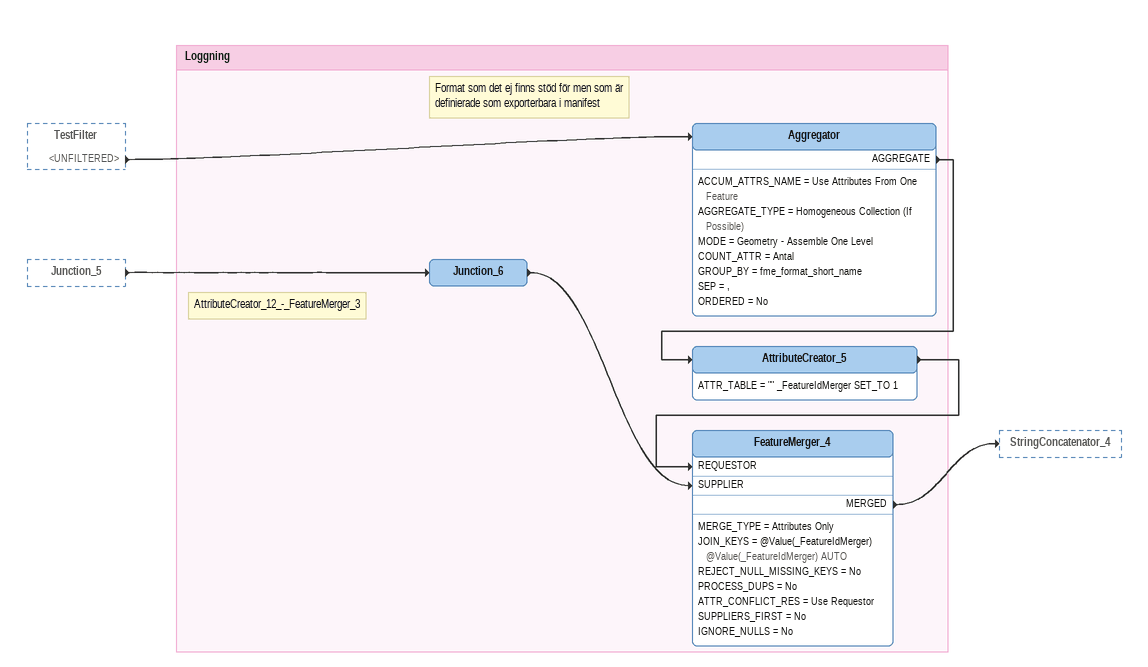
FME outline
TestFilter [outside]
    <UNFILTERED> -> Aggregator
Junction_5 [outside]
    -> Junction_6

Bookmark: Loggning
Note: AttributeCreator_12_-_FeatureMerger_3
Junction_6
    -> FeatureMerger_4 [SUPPLIER]
Note: Format som det ej finns stöd för men som är / definierade som exporterbara i manifest
Aggregator
    ACCUM_ATTRS_NAME = Use Attributes From One Feature
    AGGREGATE_TYPE = Homogeneous Collection (If Possible)
    MODE = Geometry - Assemble One Level
    COUNT_ATTR = Antal
    GROUP_BY = fme_format_short_name
    SEP = ,
    ORDERED = No
    AGGREGATE -> AttributeCreator_5
AttributeCreator_5
    ATTR_TABLE = "" _FeatureIdMerger SET_TO 1
    -> FeatureMerger_4 [REQUESTOR]
FeatureMerger_4
    MERGE_TYPE = Attributes Only
    JOIN_KEYS = @Value(_FeatureIdMerger) @Value(_FeatureIdMerger) AUTO
    REJECT_NULL_MISSING_KEYS = No
    PROCESS_DUPS = No
    ATTR_CONFLICT_RES = Use Requestor
    SUPPLIERS_FIRST = No
    IGNORE_NULLS = No
    MERGED -> StringConcatenator_4
